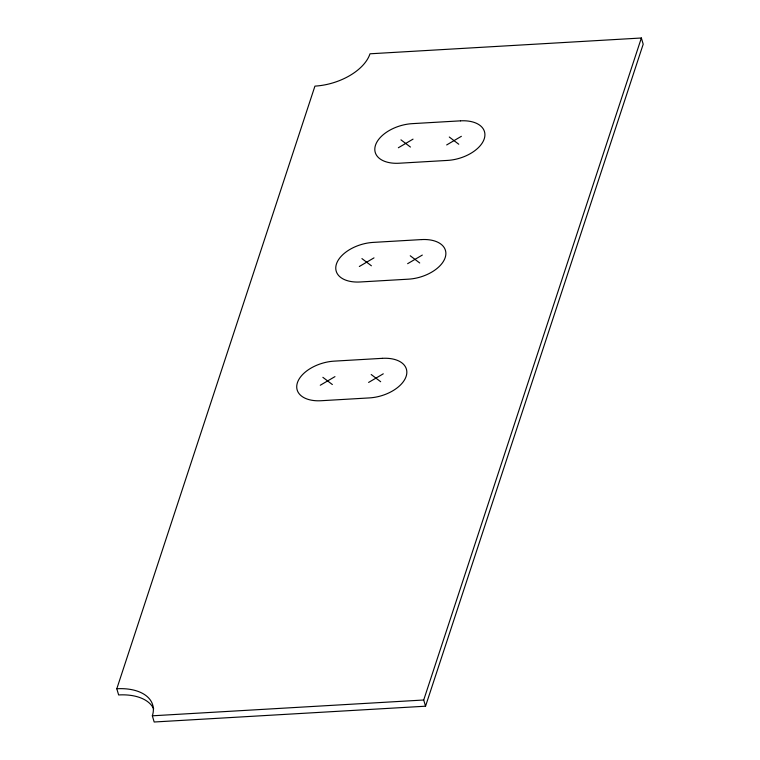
<?xml version="1.0" encoding="UTF-8"?>
<svg xmlns="http://www.w3.org/2000/svg" width="760" height="760" viewBox="0 0 760 760"><rect width="100%" height="100%" fill="white"/><g stroke="black" fill="none" stroke-linecap="round" stroke-linejoin="round"><path stroke-width="1.14" d="M116.802 688.76L314.934 86.118A47.633 27.692 -16.5 0 0 369.997 53.798L641.364 38L643.197 44.194L425.543 706.202L154.175 722L152.342 715.806A47.633 27.692 -16.5 0 0 116.802 688.76L118.636 694.953A47.633 27.692 -16.5 0 1 153.681 708.833M425.543 706.202L423.709 700.007L641.364 38M398.354 147.754L413.041 139.137M446.68 144.941L461.367 136.316M359.319 266.494L373.996 257.877M407.635 263.682L422.322 255.065M320.273 385.244L334.96 376.627M368.6 382.432L383.277 373.815M152.342 715.806L423.709 700.007M449.284 137.018L458.764 144.239M400.957 139.84L410.438 147.05M410.238 255.769L419.719 262.979M361.922 258.58L371.393 265.791M371.203 374.519L380.674 381.729M322.876 377.33L332.358 384.541M460.531 120.84L412.205 123.652A31.758 18.458 -16.5 0 0 375.497 145.198A31.758 18.458 -16.5 0 0 399.19 163.229L447.516 160.417A31.758 18.458 -16.5 0 0 484.224 138.871A31.758 18.458 -16.5 0 0 460.531 120.84M421.486 239.581L373.16 242.402A31.758 18.458 -16.5 0 0 336.452 263.948A31.758 18.458 -16.5 0 0 360.154 281.979L408.471 279.167A31.758 18.458 -16.5 0 0 445.18 257.621A31.758 18.458 -16.5 0 0 421.486 239.581M382.441 358.33L334.124 361.142A31.758 18.458 -16.5 0 0 297.416 382.688A31.758 18.458 -16.5 0 0 321.109 400.729L369.436 397.908A31.758 18.458 -16.5 0 0 406.144 376.361A31.758 18.458 -16.5 0 0 382.441 358.33"/></g></svg>
